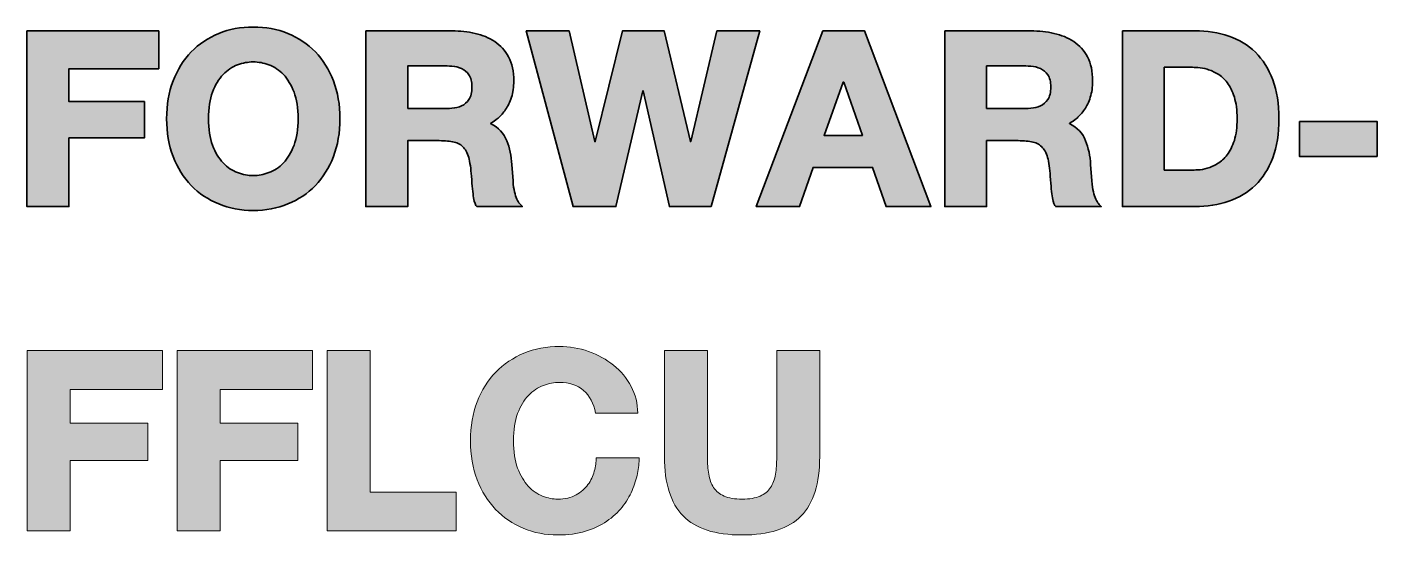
# Model space of a CAD drawing. Header units: millimetres. Extents: x 4.3 to 81, y -11.1 to -4.2.
# Drawn here: x 4.3 to 22.6, y -11.11 to -4.21 of the extents above; entities that cross this region are included whole.
import ezdxf

# ---------------------------------------------------------------- set-up
doc = ezdxf.new("R2010")
doc.units = ezdxf.units.MM
doc.header["$MEASUREMENT"] = 0
doc.layers.add('Layer 1', color=7, linetype='Continuous', lineweight=0)

# ---------------------------------------------------------------- blocks, each defined once
blk = doc.blocks.new('Block_0')
at = {"layer": 'Layer 1', "true_color": 0x231f20, "transparency": 33554687}
h = blk.add_hatch(color=250, dxfattribs=at)
h.dxf.hatch_style = 2
edge = h.paths.add_edge_path()
edge.add_spline(control_points=[(4.301, -4.266), (4.301, -4.266), (6.087, -4.266), (6.087, -4.266), (6.087, -4.266), (6.087, -4.78), (6.087, -4.78), (6.087, -4.78), (4.869, -4.78), (4.869, -4.78), (4.869, -4.78), (4.869, -5.224), (4.869, -5.224), (4.869, -5.224), (5.893, -5.224), (5.893, -5.224), (5.893, -5.224), (5.893, -5.718), (5.893, -5.718), (5.893, -5.718), (4.869, -5.718), (4.869, -5.718), (4.869, -5.718), (4.869, -6.649), (4.869, -6.649), (4.869, -6.649), (4.301, -6.649), (4.301, -6.649), (4.301, -6.649), (4.301, -4.266), (4.301, -4.266)], knot_values=[0, 0, 0, 0, 1, 1, 1, 2, 2, 2, 3, 3, 3, 4, 4, 4, 5, 5, 5, 6, 6, 6, 7, 7, 7, 8, 8, 8, 9, 9, 9, 10, 10, 10, 10], degree=3, periodic=0)
h = blk.add_hatch(color=250, dxfattribs=at)
h.dxf.hatch_style = 2
edge = h.paths.add_edge_path()
edge.add_spline(control_points=[(7.369, -6.229), (7.438, -6.229), (7.508, -6.215), (7.58, -6.189), (7.653, -6.162), (7.719, -6.118), (7.778, -6.057), (7.836, -5.996), (7.884, -5.916), (7.921, -5.818), (7.958, -5.72), (7.976, -5.6), (7.976, -5.458), (7.976, -5.315), (7.958, -5.195), (7.921, -5.097), (7.884, -4.999), (7.836, -4.92), (7.778, -4.858), (7.719, -4.797), (7.653, -4.753), (7.58, -4.727), (7.508, -4.7), (7.438, -4.687), (7.369, -4.687), (7.297, -4.687), (7.226, -4.7), (7.155, -4.727), (7.084, -4.753), (7.019, -4.797), (6.96, -4.858), (6.901, -4.92), (6.853, -4.999), (6.816, -5.097), (6.779, -5.195), (6.761, -5.315), (6.761, -5.458), (6.761, -5.6), (6.779, -5.72), (6.816, -5.818), (6.853, -5.916), (6.901, -5.996), (6.96, -6.057), (7.019, -6.118), (7.084, -6.162), (7.155, -6.189), (7.226, -6.215), (7.297, -6.229), (7.369, -6.229)], knot_values=[0, 0, 0, 0, 1, 1, 1, 2, 2, 2, 3, 3, 3, 4, 4, 4, 5, 5, 5, 6, 6, 6, 7, 7, 7, 8, 8, 8, 9, 9, 9, 10, 10, 10, 11, 11, 11, 12, 12, 12, 13, 13, 13, 14, 14, 14, 15, 15, 15, 16, 16, 16, 16], degree=3, periodic=0)
edge = h.paths.add_edge_path()
edge.add_spline(control_points=[(7.369, -4.213), (7.538, -4.213), (7.694, -4.242), (7.838, -4.301), (7.981, -4.36), (8.105, -4.443), (8.21, -4.551), (8.314, -4.659), (8.396, -4.79), (8.455, -4.944), (8.514, -5.097), (8.544, -5.268), (8.544, -5.458), (8.544, -5.647), (8.514, -5.818), (8.455, -5.972), (8.396, -6.125), (8.314, -6.256), (8.21, -6.364), (8.105, -6.472), (7.981, -6.555), (7.838, -6.614), (7.694, -6.673), (7.538, -6.703), (7.369, -6.703), (7.199, -6.703), (7.043, -6.673), (6.9, -6.614), (6.756, -6.555), (6.632, -6.472), (6.527, -6.364), (6.423, -6.256), (6.341, -6.125), (6.282, -5.972), (6.223, -5.818), (6.194, -5.647), (6.194, -5.458), (6.194, -5.268), (6.223, -5.097), (6.282, -4.944), (6.341, -4.79), (6.423, -4.659), (6.527, -4.551), (6.632, -4.443), (6.756, -4.36), (6.9, -4.301), (7.043, -4.242), (7.199, -4.213), (7.369, -4.213)], knot_values=[0, 0, 0, 0, 1, 1, 1, 2, 2, 2, 3, 3, 3, 4, 4, 4, 5, 5, 5, 6, 6, 6, 7, 7, 7, 8, 8, 8, 9, 9, 9, 10, 10, 10, 11, 11, 11, 12, 12, 12, 13, 13, 13, 14, 14, 14, 15, 15, 15, 16, 16, 16, 16], degree=3, periodic=0)
h = blk.add_hatch(color=250, dxfattribs=at)
h.dxf.hatch_style = 2
edge = h.paths.add_edge_path()
edge.add_spline(control_points=[(9.462, -5.321), (9.462, -5.321), (9.935, -5.321), (9.935, -5.321), (9.973, -5.321), (10.016, -5.319), (10.062, -5.316), (10.109, -5.312), (10.153, -5.302), (10.193, -5.284), (10.233, -5.266), (10.266, -5.237), (10.293, -5.197), (10.319, -5.157), (10.333, -5.1), (10.333, -5.027), (10.333, -4.956), (10.319, -4.901), (10.293, -4.862), (10.266, -4.823), (10.233, -4.795), (10.193, -4.777), (10.153, -4.759), (10.109, -4.748), (10.062, -4.745), (10.016, -4.742), (9.973, -4.74), (9.935, -4.74), (9.935, -4.74), (9.462, -4.74), (9.462, -4.74), (9.462, -4.74), (9.462, -5.321), (9.462, -5.321)], knot_values=[0, 0, 0, 0, 1, 1, 1, 2, 2, 2, 3, 3, 3, 4, 4, 4, 5, 5, 5, 6, 6, 6, 7, 7, 7, 8, 8, 8, 9, 9, 9, 10, 10, 10, 11, 11, 11, 11], degree=3, periodic=0)
edge = h.paths.add_edge_path()
edge.add_spline(control_points=[(8.894, -4.266), (8.894, -4.266), (10.066, -4.266), (10.066, -4.266), (10.172, -4.266), (10.276, -4.277), (10.376, -4.299), (10.476, -4.322), (10.565, -4.359), (10.643, -4.411), (10.721, -4.463), (10.783, -4.533), (10.83, -4.62), (10.877, -4.707), (10.9, -4.815), (10.9, -4.944), (10.9, -5.028), (10.89, -5.103), (10.869, -5.167), (10.847, -5.232), (10.821, -5.287), (10.79, -5.333), (10.759, -5.378), (10.725, -5.416), (10.688, -5.448), (10.651, -5.479), (10.618, -5.503), (10.586, -5.521), (10.693, -5.579), (10.766, -5.657), (10.805, -5.756), (10.844, -5.855), (10.867, -5.963), (10.873, -6.079), (10.873, -6.079), (10.89, -6.302), (10.89, -6.302), (10.895, -6.362), (10.901, -6.412), (10.91, -6.451), (10.919, -6.49), (10.93, -6.522), (10.942, -6.547), (10.954, -6.573), (10.967, -6.594), (10.98, -6.609), (10.994, -6.625), (11.006, -6.638), (11.017, -6.649), (11.017, -6.649), (10.4, -6.649), (10.4, -6.649), (10.382, -6.636), (10.367, -6.597), (10.356, -6.531), (10.345, -6.465), (10.335, -6.368), (10.326, -6.239), (10.319, -6.132), (10.307, -6.047), (10.289, -5.983), (10.272, -5.92), (10.245, -5.871), (10.209, -5.837), (10.174, -5.802), (10.127, -5.78), (10.071, -5.77), (10.014, -5.76), (9.943, -5.755), (9.859, -5.755), (9.859, -5.755), (9.462, -5.755), (9.462, -5.755), (9.462, -5.755), (9.462, -6.649), (9.462, -6.649), (9.462, -6.649), (8.894, -6.649), (8.894, -6.649), (8.894, -6.649), (8.894, -4.266), (8.894, -4.266)], knot_values=[0, 0, 0, 0, 1, 1, 1, 2, 2, 2, 3, 3, 3, 4, 4, 4, 5, 5, 5, 6, 6, 6, 7, 7, 7, 8, 8, 8, 9, 9, 9, 10, 10, 10, 11, 11, 11, 12, 12, 12, 13, 13, 13, 14, 14, 14, 15, 15, 15, 16, 16, 16, 17, 17, 17, 18, 18, 18, 19, 19, 19, 20, 20, 20, 21, 21, 21, 22, 22, 22, 23, 23, 23, 24, 24, 24, 25, 25, 25, 26, 26, 26, 27, 27, 27, 27], degree=3, periodic=0)
h = blk.add_hatch(color=250, dxfattribs=at)
h.dxf.hatch_style = 2
edge = h.paths.add_edge_path()
edge.add_spline(control_points=[(13.577, -6.649), (13.577, -6.649), (13.01, -6.649), (13.01, -6.649), (13.01, -6.649), (12.656, -5.08), (12.656, -5.08), (12.656, -5.08), (12.649, -5.08), (12.649, -5.08), (12.649, -5.08), (12.285, -6.649), (12.285, -6.649), (12.285, -6.649), (11.705, -6.649), (11.705, -6.649), (11.705, -6.649), (11.07, -4.266), (11.07, -4.266), (11.07, -4.266), (11.651, -4.266), (11.651, -4.266), (11.651, -4.266), (11.998, -5.768), (11.998, -5.768), (11.998, -5.768), (12.005, -5.768), (12.005, -5.768), (12.005, -5.768), (12.372, -4.266), (12.372, -4.266), (12.372, -4.266), (12.94, -4.266), (12.94, -4.266), (12.94, -4.266), (13.294, -5.768), (13.294, -5.768), (13.294, -5.768), (13.3, -5.768), (13.3, -5.768), (13.3, -5.768), (13.654, -4.266), (13.654, -4.266), (13.654, -4.266), (14.235, -4.266), (14.235, -4.266), (14.235, -4.266), (13.577, -6.649), (13.577, -6.649)], knot_values=[0, 0, 0, 0, 1, 1, 1, 2, 2, 2, 3, 3, 3, 4, 4, 4, 5, 5, 5, 6, 6, 6, 7, 7, 7, 8, 8, 8, 9, 9, 9, 10, 10, 10, 11, 11, 11, 12, 12, 12, 13, 13, 13, 14, 14, 14, 15, 15, 15, 16, 16, 16, 16], degree=3, periodic=0)
h = blk.add_hatch(color=250, dxfattribs=at)
h.dxf.hatch_style = 2
edge = h.paths.add_edge_path()
edge.add_spline(control_points=[(15.373, -4.96), (15.373, -4.96), (15.366, -4.96), (15.366, -4.96), (15.366, -4.96), (15.106, -5.685), (15.106, -5.685), (15.106, -5.685), (15.627, -5.685), (15.627, -5.685), (15.627, -5.685), (15.373, -4.96), (15.373, -4.96)], knot_values=[0, 0, 0, 0, 1, 1, 1, 2, 2, 2, 3, 3, 3, 4, 4, 4, 4], degree=3, periodic=0)
edge = h.paths.add_edge_path()
edge.add_spline(control_points=[(15.089, -4.266), (15.089, -4.266), (15.657, -4.266), (15.657, -4.266), (15.657, -4.266), (16.555, -6.649), (16.555, -6.649), (16.555, -6.649), (15.947, -6.649), (15.947, -6.649), (15.947, -6.649), (15.764, -6.119), (15.764, -6.119), (15.764, -6.119), (14.959, -6.119), (14.959, -6.119), (14.959, -6.119), (14.776, -6.649), (14.776, -6.649), (14.776, -6.649), (14.188, -6.649), (14.188, -6.649), (14.188, -6.649), (15.089, -4.266), (15.089, -4.266)], knot_values=[0, 0, 0, 0, 1, 1, 1, 2, 2, 2, 3, 3, 3, 4, 4, 4, 5, 5, 5, 6, 6, 6, 7, 7, 7, 8, 8, 8, 8], degree=3, periodic=0)
h = blk.add_hatch(color=250, dxfattribs=at)
h.dxf.hatch_style = 2
edge = h.paths.add_edge_path()
edge.add_spline(control_points=[(17.309, -5.321), (17.309, -5.321), (17.783, -5.321), (17.783, -5.321), (17.821, -5.321), (17.863, -5.319), (17.91, -5.316), (17.957, -5.312), (18, -5.302), (18.04, -5.284), (18.08, -5.266), (18.114, -5.237), (18.14, -5.197), (18.167, -5.157), (18.18, -5.1), (18.18, -5.027), (18.18, -4.956), (18.167, -4.901), (18.14, -4.862), (18.114, -4.823), (18.08, -4.795), (18.04, -4.777), (18, -4.759), (17.957, -4.748), (17.91, -4.745), (17.863, -4.742), (17.821, -4.74), (17.783, -4.74), (17.783, -4.74), (17.309, -4.74), (17.309, -4.74), (17.309, -4.74), (17.309, -5.321), (17.309, -5.321)], knot_values=[0, 0, 0, 0, 1, 1, 1, 2, 2, 2, 3, 3, 3, 4, 4, 4, 5, 5, 5, 6, 6, 6, 7, 7, 7, 8, 8, 8, 9, 9, 9, 10, 10, 10, 11, 11, 11, 11], degree=3, periodic=0)
edge = h.paths.add_edge_path()
edge.add_spline(control_points=[(16.742, -4.266), (16.742, -4.266), (17.913, -4.266), (17.913, -4.266), (18.02, -4.266), (18.123, -4.277), (18.224, -4.299), (18.324, -4.322), (18.413, -4.359), (18.491, -4.411), (18.569, -4.463), (18.631, -4.533), (18.678, -4.62), (18.724, -4.707), (18.748, -4.815), (18.748, -4.944), (18.748, -5.028), (18.737, -5.103), (18.716, -5.167), (18.695, -5.232), (18.669, -5.287), (18.638, -5.333), (18.606, -5.378), (18.572, -5.416), (18.536, -5.448), (18.499, -5.479), (18.465, -5.503), (18.434, -5.521), (18.541, -5.579), (18.614, -5.657), (18.653, -5.756), (18.691, -5.855), (18.714, -5.963), (18.721, -6.079), (18.721, -6.079), (18.738, -6.302), (18.738, -6.302), (18.742, -6.362), (18.749, -6.412), (18.758, -6.451), (18.767, -6.49), (18.777, -6.522), (18.789, -6.547), (18.802, -6.573), (18.815, -6.594), (18.828, -6.609), (18.841, -6.625), (18.853, -6.638), (18.865, -6.649), (18.865, -6.649), (18.247, -6.649), (18.247, -6.649), (18.229, -6.636), (18.215, -6.597), (18.204, -6.531), (18.192, -6.465), (18.182, -6.368), (18.174, -6.239), (18.167, -6.132), (18.155, -6.047), (18.137, -5.983), (18.119, -5.92), (18.092, -5.871), (18.057, -5.837), (18.021, -5.802), (17.975, -5.78), (17.918, -5.77), (17.862, -5.76), (17.791, -5.755), (17.706, -5.755), (17.706, -5.755), (17.309, -5.755), (17.309, -5.755), (17.309, -5.755), (17.309, -6.649), (17.309, -6.649), (17.309, -6.649), (16.742, -6.649), (16.742, -6.649), (16.742, -6.649), (16.742, -4.266), (16.742, -4.266)], knot_values=[0, 0, 0, 0, 1, 1, 1, 2, 2, 2, 3, 3, 3, 4, 4, 4, 5, 5, 5, 6, 6, 6, 7, 7, 7, 8, 8, 8, 9, 9, 9, 10, 10, 10, 11, 11, 11, 12, 12, 12, 13, 13, 13, 14, 14, 14, 15, 15, 15, 16, 16, 16, 17, 17, 17, 18, 18, 18, 19, 19, 19, 20, 20, 20, 21, 21, 21, 22, 22, 22, 23, 23, 23, 24, 24, 24, 25, 25, 25, 26, 26, 26, 27, 27, 27, 27], degree=3, periodic=0)
h = blk.add_hatch(color=250, dxfattribs=at)
h.dxf.hatch_style = 2
edge = h.paths.add_edge_path()
edge.add_spline(control_points=[(19.719, -6.155), (19.719, -6.155), (20.086, -6.155), (20.086, -6.155), (20.106, -6.155), (20.136, -6.154), (20.175, -6.152), (20.213, -6.15), (20.256, -6.142), (20.301, -6.129), (20.347, -6.115), (20.394, -6.095), (20.442, -6.067), (20.49, -6.039), (20.533, -5.999), (20.572, -5.948), (20.611, -5.897), (20.643, -5.831), (20.669, -5.751), (20.694, -5.671), (20.707, -5.573), (20.707, -5.458), (20.707, -5.342), (20.694, -5.244), (20.669, -5.164), (20.643, -5.084), (20.611, -5.018), (20.572, -4.967), (20.533, -4.916), (20.49, -4.876), (20.442, -4.848), (20.394, -4.821), (20.347, -4.8), (20.301, -4.787), (20.256, -4.773), (20.213, -4.766), (20.175, -4.763), (20.136, -4.761), (20.106, -4.76), (20.086, -4.76), (20.086, -4.76), (19.719, -4.76), (19.719, -4.76), (19.719, -4.76), (19.719, -6.155), (19.719, -6.155)], knot_values=[0, 0, 0, 0, 1, 1, 1, 2, 2, 2, 3, 3, 3, 4, 4, 4, 5, 5, 5, 6, 6, 6, 7, 7, 7, 8, 8, 8, 9, 9, 9, 10, 10, 10, 11, 11, 11, 12, 12, 12, 13, 13, 13, 14, 14, 14, 15, 15, 15, 15], degree=3, periodic=0)
edge = h.paths.add_edge_path()
edge.add_spline(control_points=[(19.152, -4.266), (19.152, -4.266), (20.133, -4.266), (20.133, -4.266), (20.3, -4.266), (20.453, -4.29), (20.594, -4.338), (20.734, -4.386), (20.854, -4.458), (20.954, -4.556), (21.054, -4.654), (21.133, -4.778), (21.189, -4.929), (21.246, -5.079), (21.274, -5.255), (21.274, -5.458), (21.274, -5.662), (21.246, -5.839), (21.189, -5.988), (21.133, -6.138), (21.054, -6.261), (20.954, -6.359), (20.854, -6.457), (20.734, -6.53), (20.594, -6.578), (20.453, -6.625), (20.3, -6.649), (20.133, -6.649), (20.133, -6.649), (19.152, -6.649), (19.152, -6.649), (19.152, -6.649), (19.152, -4.266), (19.152, -4.266)], knot_values=[0, 0, 0, 0, 1, 1, 1, 2, 2, 2, 3, 3, 3, 4, 4, 4, 5, 5, 5, 6, 6, 6, 7, 7, 7, 8, 8, 8, 9, 9, 9, 10, 10, 10, 11, 11, 11, 11], degree=3, periodic=0)
h = blk.add_hatch(color=250, dxfattribs=at)
h.dxf.hatch_style = 2
edge = h.paths.add_edge_path()
edge.add_spline(control_points=[(21.552, -5.494), (21.552, -5.494), (22.603, -5.494), (22.603, -5.494), (22.603, -5.494), (22.603, -5.968), (22.603, -5.968), (22.603, -5.968), (21.552, -5.968), (21.552, -5.968), (21.552, -5.968), (21.552, -5.494), (21.552, -5.494)], knot_values=[0, 0, 0, 0, 1, 1, 1, 2, 2, 2, 3, 3, 3, 4, 4, 4, 4], degree=3, periodic=0)
at = {"layer": 'Layer 1', "color": 250, "lineweight": 35, "true_color": 0x231f20}
for points, knots in [([(4.301, -4.266), (4.301, -4.266), (6.087, -4.266), (6.087, -4.266), (6.087, -4.266), (6.087, -4.78), (6.087, -4.78), (6.087, -4.78), (4.869, -4.78), (4.869, -4.78), (4.869, -4.78), (4.869, -5.224), (4.869, -5.224), (4.869, -5.224), (5.893, -5.224), (5.893, -5.224), (5.893, -5.224), (5.893, -5.718), (5.893, -5.718), (5.893, -5.718), (4.869, -5.718), (4.869, -5.718), (4.869, -5.718), (4.869, -6.649), (4.869, -6.649), (4.869, -6.649), (4.301, -6.649), (4.301, -6.649), (4.301, -6.649), (4.301, -4.266), (4.301, -4.266)], [0, 0, 0, 0, 1, 1, 1, 2, 2, 2, 3, 3, 3, 4, 4, 4, 5, 5, 5, 6, 6, 6, 7, 7, 7, 8, 8, 8, 9, 9, 9, 10, 10, 10, 10]), ([(7.369, -4.213), (7.538, -4.213), (7.694, -4.242), (7.838, -4.301), (7.981, -4.36), (8.105, -4.443), (8.21, -4.551), (8.314, -4.659), (8.396, -4.79), (8.455, -4.944), (8.514, -5.097), (8.544, -5.268), (8.544, -5.458), (8.544, -5.647), (8.514, -5.818), (8.455, -5.972), (8.396, -6.125), (8.314, -6.256), (8.21, -6.364), (8.105, -6.472), (7.981, -6.555), (7.838, -6.614), (7.694, -6.673), (7.538, -6.703), (7.369, -6.703), (7.199, -6.703), (7.043, -6.673), (6.9, -6.614), (6.756, -6.555), (6.632, -6.472), (6.527, -6.364), (6.423, -6.256), (6.341, -6.125), (6.282, -5.972), (6.223, -5.818), (6.194, -5.647), (6.194, -5.458), (6.194, -5.268), (6.223, -5.097), (6.282, -4.944), (6.341, -4.79), (6.423, -4.659), (6.527, -4.551), (6.632, -4.443), (6.756, -4.36), (6.9, -4.301), (7.043, -4.242), (7.199, -4.213), (7.369, -4.213)], [0, 0, 0, 0, 1, 1, 1, 2, 2, 2, 3, 3, 3, 4, 4, 4, 5, 5, 5, 6, 6, 6, 7, 7, 7, 8, 8, 8, 9, 9, 9, 10, 10, 10, 11, 11, 11, 12, 12, 12, 13, 13, 13, 14, 14, 14, 15, 15, 15, 16, 16, 16, 16]), ([(8.894, -4.266), (8.894, -4.266), (10.066, -4.266), (10.066, -4.266), (10.172, -4.266), (10.276, -4.277), (10.376, -4.299), (10.476, -4.322), (10.565, -4.359), (10.643, -4.411), (10.721, -4.463), (10.783, -4.533), (10.83, -4.62), (10.877, -4.707), (10.9, -4.815), (10.9, -4.944), (10.9, -5.028), (10.89, -5.103), (10.869, -5.167), (10.847, -5.232), (10.821, -5.287), (10.79, -5.333), (10.759, -5.378), (10.725, -5.416), (10.688, -5.448), (10.651, -5.479), (10.618, -5.503), (10.586, -5.521), (10.693, -5.579), (10.766, -5.657), (10.805, -5.756), (10.844, -5.855), (10.867, -5.963), (10.873, -6.079), (10.873, -6.079), (10.89, -6.302), (10.89, -6.302), (10.895, -6.362), (10.901, -6.412), (10.91, -6.451), (10.919, -6.49), (10.93, -6.522), (10.942, -6.547), (10.954, -6.573), (10.967, -6.594), (10.98, -6.609), (10.994, -6.625), (11.006, -6.638), (11.017, -6.649), (11.017, -6.649), (10.4, -6.649), (10.4, -6.649), (10.382, -6.636), (10.367, -6.597), (10.356, -6.531), (10.345, -6.465), (10.335, -6.368), (10.326, -6.239), (10.319, -6.132), (10.307, -6.047), (10.289, -5.983), (10.272, -5.92), (10.245, -5.871), (10.209, -5.837), (10.174, -5.802), (10.127, -5.78), (10.071, -5.77), (10.014, -5.76), (9.943, -5.755), (9.859, -5.755), (9.859, -5.755), (9.462, -5.755), (9.462, -5.755), (9.462, -5.755), (9.462, -6.649), (9.462, -6.649), (9.462, -6.649), (8.894, -6.649), (8.894, -6.649), (8.894, -6.649), (8.894, -4.266), (8.894, -4.266)], [0, 0, 0, 0, 1, 1, 1, 2, 2, 2, 3, 3, 3, 4, 4, 4, 5, 5, 5, 6, 6, 6, 7, 7, 7, 8, 8, 8, 9, 9, 9, 10, 10, 10, 11, 11, 11, 12, 12, 12, 13, 13, 13, 14, 14, 14, 15, 15, 15, 16, 16, 16, 17, 17, 17, 18, 18, 18, 19, 19, 19, 20, 20, 20, 21, 21, 21, 22, 22, 22, 23, 23, 23, 24, 24, 24, 25, 25, 25, 26, 26, 26, 27, 27, 27, 27]), ([(13.577, -6.649), (13.577, -6.649), (13.01, -6.649), (13.01, -6.649), (13.01, -6.649), (12.656, -5.08), (12.656, -5.08), (12.656, -5.08), (12.649, -5.08), (12.649, -5.08), (12.649, -5.08), (12.285, -6.649), (12.285, -6.649), (12.285, -6.649), (11.705, -6.649), (11.705, -6.649), (11.705, -6.649), (11.07, -4.266), (11.07, -4.266), (11.07, -4.266), (11.651, -4.266), (11.651, -4.266), (11.651, -4.266), (11.998, -5.768), (11.998, -5.768), (11.998, -5.768), (12.005, -5.768), (12.005, -5.768), (12.005, -5.768), (12.372, -4.266), (12.372, -4.266), (12.372, -4.266), (12.94, -4.266), (12.94, -4.266), (12.94, -4.266), (13.294, -5.768), (13.294, -5.768), (13.294, -5.768), (13.3, -5.768), (13.3, -5.768), (13.3, -5.768), (13.654, -4.266), (13.654, -4.266), (13.654, -4.266), (14.235, -4.266), (14.235, -4.266), (14.235, -4.266), (13.577, -6.649), (13.577, -6.649)], [0, 0, 0, 0, 1, 1, 1, 2, 2, 2, 3, 3, 3, 4, 4, 4, 5, 5, 5, 6, 6, 6, 7, 7, 7, 8, 8, 8, 9, 9, 9, 10, 10, 10, 11, 11, 11, 12, 12, 12, 13, 13, 13, 14, 14, 14, 15, 15, 15, 16, 16, 16, 16]), ([(15.089, -4.266), (15.089, -4.266), (15.657, -4.266), (15.657, -4.266), (15.657, -4.266), (16.555, -6.649), (16.555, -6.649), (16.555, -6.649), (15.947, -6.649), (15.947, -6.649), (15.947, -6.649), (15.764, -6.119), (15.764, -6.119), (15.764, -6.119), (14.959, -6.119), (14.959, -6.119), (14.959, -6.119), (14.776, -6.649), (14.776, -6.649), (14.776, -6.649), (14.188, -6.649), (14.188, -6.649), (14.188, -6.649), (15.089, -4.266), (15.089, -4.266)], [0, 0, 0, 0, 1, 1, 1, 2, 2, 2, 3, 3, 3, 4, 4, 4, 5, 5, 5, 6, 6, 6, 7, 7, 7, 8, 8, 8, 8]), ([(16.742, -4.266), (16.742, -4.266), (17.913, -4.266), (17.913, -4.266), (18.02, -4.266), (18.123, -4.277), (18.224, -4.299), (18.324, -4.322), (18.413, -4.359), (18.491, -4.411), (18.569, -4.463), (18.631, -4.533), (18.678, -4.62), (18.724, -4.707), (18.748, -4.815), (18.748, -4.944), (18.748, -5.028), (18.737, -5.103), (18.716, -5.167), (18.695, -5.232), (18.669, -5.287), (18.638, -5.333), (18.606, -5.378), (18.572, -5.416), (18.536, -5.448), (18.499, -5.479), (18.465, -5.503), (18.434, -5.521), (18.541, -5.579), (18.614, -5.657), (18.653, -5.756), (18.691, -5.855), (18.714, -5.963), (18.721, -6.079), (18.721, -6.079), (18.738, -6.302), (18.738, -6.302), (18.742, -6.362), (18.749, -6.412), (18.758, -6.451), (18.767, -6.49), (18.777, -6.522), (18.789, -6.547), (18.802, -6.573), (18.815, -6.594), (18.828, -6.609), (18.841, -6.625), (18.853, -6.638), (18.865, -6.649), (18.865, -6.649), (18.247, -6.649), (18.247, -6.649), (18.229, -6.636), (18.215, -6.597), (18.204, -6.531), (18.192, -6.465), (18.182, -6.368), (18.174, -6.239), (18.167, -6.132), (18.155, -6.047), (18.137, -5.983), (18.119, -5.92), (18.092, -5.871), (18.057, -5.837), (18.021, -5.802), (17.975, -5.78), (17.918, -5.77), (17.862, -5.76), (17.791, -5.755), (17.706, -5.755), (17.706, -5.755), (17.309, -5.755), (17.309, -5.755), (17.309, -5.755), (17.309, -6.649), (17.309, -6.649), (17.309, -6.649), (16.742, -6.649), (16.742, -6.649), (16.742, -6.649), (16.742, -4.266), (16.742, -4.266)], [0, 0, 0, 0, 1, 1, 1, 2, 2, 2, 3, 3, 3, 4, 4, 4, 5, 5, 5, 6, 6, 6, 7, 7, 7, 8, 8, 8, 9, 9, 9, 10, 10, 10, 11, 11, 11, 12, 12, 12, 13, 13, 13, 14, 14, 14, 15, 15, 15, 16, 16, 16, 17, 17, 17, 18, 18, 18, 19, 19, 19, 20, 20, 20, 21, 21, 21, 22, 22, 22, 23, 23, 23, 24, 24, 24, 25, 25, 25, 26, 26, 26, 27, 27, 27, 27]), ([(19.152, -4.266), (19.152, -4.266), (20.133, -4.266), (20.133, -4.266), (20.3, -4.266), (20.453, -4.29), (20.594, -4.338), (20.734, -4.386), (20.854, -4.458), (20.954, -4.556), (21.054, -4.654), (21.133, -4.778), (21.189, -4.929), (21.246, -5.079), (21.274, -5.255), (21.274, -5.458), (21.274, -5.662), (21.246, -5.839), (21.189, -5.988), (21.133, -6.138), (21.054, -6.261), (20.954, -6.359), (20.854, -6.457), (20.734, -6.53), (20.594, -6.578), (20.453, -6.625), (20.3, -6.649), (20.133, -6.649), (20.133, -6.649), (19.152, -6.649), (19.152, -6.649), (19.152, -6.649), (19.152, -4.266), (19.152, -4.266)], [0, 0, 0, 0, 1, 1, 1, 2, 2, 2, 3, 3, 3, 4, 4, 4, 5, 5, 5, 6, 6, 6, 7, 7, 7, 8, 8, 8, 9, 9, 9, 10, 10, 10, 11, 11, 11, 11]), ([(7.369, -6.229), (7.438, -6.229), (7.508, -6.215), (7.58, -6.189), (7.653, -6.162), (7.719, -6.118), (7.778, -6.057), (7.836, -5.996), (7.884, -5.916), (7.921, -5.818), (7.958, -5.72), (7.976, -5.6), (7.976, -5.458), (7.976, -5.315), (7.958, -5.195), (7.921, -5.097), (7.884, -4.999), (7.836, -4.92), (7.778, -4.858), (7.719, -4.797), (7.653, -4.753), (7.58, -4.727), (7.508, -4.7), (7.438, -4.687), (7.369, -4.687), (7.297, -4.687), (7.226, -4.7), (7.155, -4.727), (7.084, -4.753), (7.019, -4.797), (6.96, -4.858), (6.901, -4.92), (6.853, -4.999), (6.816, -5.097), (6.779, -5.195), (6.761, -5.315), (6.761, -5.458), (6.761, -5.6), (6.779, -5.72), (6.816, -5.818), (6.853, -5.916), (6.901, -5.996), (6.96, -6.057), (7.019, -6.118), (7.084, -6.162), (7.155, -6.189), (7.226, -6.215), (7.297, -6.229), (7.369, -6.229)], [0, 0, 0, 0, 1, 1, 1, 2, 2, 2, 3, 3, 3, 4, 4, 4, 5, 5, 5, 6, 6, 6, 7, 7, 7, 8, 8, 8, 9, 9, 9, 10, 10, 10, 11, 11, 11, 12, 12, 12, 13, 13, 13, 14, 14, 14, 15, 15, 15, 16, 16, 16, 16]), ([(9.462, -5.321), (9.462, -5.321), (9.935, -5.321), (9.935, -5.321), (9.973, -5.321), (10.016, -5.319), (10.062, -5.316), (10.109, -5.312), (10.153, -5.302), (10.193, -5.284), (10.233, -5.266), (10.266, -5.237), (10.293, -5.197), (10.319, -5.157), (10.333, -5.1), (10.333, -5.027), (10.333, -4.956), (10.319, -4.901), (10.293, -4.862), (10.266, -4.823), (10.233, -4.795), (10.193, -4.777), (10.153, -4.759), (10.109, -4.748), (10.062, -4.745), (10.016, -4.742), (9.973, -4.74), (9.935, -4.74), (9.935, -4.74), (9.462, -4.74), (9.462, -4.74), (9.462, -4.74), (9.462, -5.321), (9.462, -5.321)], [0, 0, 0, 0, 1, 1, 1, 2, 2, 2, 3, 3, 3, 4, 4, 4, 5, 5, 5, 6, 6, 6, 7, 7, 7, 8, 8, 8, 9, 9, 9, 10, 10, 10, 11, 11, 11, 11]), ([(17.309, -5.321), (17.309, -5.321), (17.783, -5.321), (17.783, -5.321), (17.821, -5.321), (17.863, -5.319), (17.91, -5.316), (17.957, -5.312), (18, -5.302), (18.04, -5.284), (18.08, -5.266), (18.114, -5.237), (18.14, -5.197), (18.167, -5.157), (18.18, -5.1), (18.18, -5.027), (18.18, -4.956), (18.167, -4.901), (18.14, -4.862), (18.114, -4.823), (18.08, -4.795), (18.04, -4.777), (18, -4.759), (17.957, -4.748), (17.91, -4.745), (17.863, -4.742), (17.821, -4.74), (17.783, -4.74), (17.783, -4.74), (17.309, -4.74), (17.309, -4.74), (17.309, -4.74), (17.309, -5.321), (17.309, -5.321)], [0, 0, 0, 0, 1, 1, 1, 2, 2, 2, 3, 3, 3, 4, 4, 4, 5, 5, 5, 6, 6, 6, 7, 7, 7, 8, 8, 8, 9, 9, 9, 10, 10, 10, 11, 11, 11, 11]), ([(19.719, -6.155), (19.719, -6.155), (20.086, -6.155), (20.086, -6.155), (20.106, -6.155), (20.136, -6.154), (20.175, -6.152), (20.213, -6.15), (20.256, -6.142), (20.301, -6.129), (20.347, -6.115), (20.394, -6.095), (20.442, -6.067), (20.49, -6.039), (20.533, -5.999), (20.572, -5.948), (20.611, -5.897), (20.643, -5.831), (20.669, -5.751), (20.694, -5.671), (20.707, -5.573), (20.707, -5.458), (20.707, -5.342), (20.694, -5.244), (20.669, -5.164), (20.643, -5.084), (20.611, -5.018), (20.572, -4.967), (20.533, -4.916), (20.49, -4.876), (20.442, -4.848), (20.394, -4.821), (20.347, -4.8), (20.301, -4.787), (20.256, -4.773), (20.213, -4.766), (20.175, -4.763), (20.136, -4.761), (20.106, -4.76), (20.086, -4.76), (20.086, -4.76), (19.719, -4.76), (19.719, -4.76), (19.719, -4.76), (19.719, -6.155), (19.719, -6.155)], [0, 0, 0, 0, 1, 1, 1, 2, 2, 2, 3, 3, 3, 4, 4, 4, 5, 5, 5, 6, 6, 6, 7, 7, 7, 8, 8, 8, 9, 9, 9, 10, 10, 10, 11, 11, 11, 12, 12, 12, 13, 13, 13, 14, 14, 14, 15, 15, 15, 15]), ([(15.373, -4.96), (15.373, -4.96), (15.366, -4.96), (15.366, -4.96), (15.366, -4.96), (15.106, -5.685), (15.106, -5.685), (15.106, -5.685), (15.627, -5.685), (15.627, -5.685), (15.627, -5.685), (15.373, -4.96), (15.373, -4.96)], [0, 0, 0, 0, 1, 1, 1, 2, 2, 2, 3, 3, 3, 4, 4, 4, 4]), ([(21.552, -5.494), (21.552, -5.494), (22.603, -5.494), (22.603, -5.494), (22.603, -5.494), (22.603, -5.968), (22.603, -5.968), (22.603, -5.968), (21.552, -5.968), (21.552, -5.968), (21.552, -5.968), (21.552, -5.494), (21.552, -5.494)], [0, 0, 0, 0, 1, 1, 1, 2, 2, 2, 3, 3, 3, 4, 4, 4, 4])]:
    blk.add_open_spline(points, degree=3, knots=knots, dxfattribs=at)
blk = doc.blocks.new('Block_1')
at = {"layer": 'Layer 1', "true_color": 0x231f20, "transparency": 33554687}
h = blk.add_hatch(color=250, dxfattribs=at)
h.dxf.hatch_style = 2
edge = h.paths.add_edge_path()
edge.add_spline(control_points=[(12.6, -10.061), (12.6, -10.125), (12.592, -10.195), (12.577, -10.271), (12.563, -10.348), (12.538, -10.425), (12.504, -10.503), (12.47, -10.581), (12.425, -10.655), (12.369, -10.727), (12.312, -10.799), (12.243, -10.863), (12.161, -10.919), (12.079, -10.976), (11.983, -11.02), (11.873, -11.055), (11.763, -11.089), (11.638, -11.106), (11.496, -11.106), (11.329, -11.106), (11.173, -11.076), (11.029, -11.015), (10.885, -10.955), (10.76, -10.869), (10.654, -10.758), (10.548, -10.647), (10.465, -10.513), (10.404, -10.356), (10.344, -10.198), (10.313, -10.022), (10.313, -9.827), (10.313, -9.633), (10.344, -9.457), (10.404, -9.299), (10.465, -9.142), (10.548, -9.007), (10.656, -8.897), (10.763, -8.786), (10.891, -8.7), (11.038, -8.639), (11.186, -8.579), (11.346, -8.549), (11.52, -8.549), (11.655, -8.549), (11.786, -8.571), (11.914, -8.615), (12.042, -8.66), (12.156, -8.722), (12.254, -8.802), (12.352, -8.882), (12.431, -8.978), (12.49, -9.089), (12.55, -9.2), (12.58, -9.321), (12.58, -9.454), (12.58, -9.454), (12.01, -9.454), (12.01, -9.454), (11.985, -9.319), (11.93, -9.216), (11.846, -9.144), (11.761, -9.072), (11.653, -9.036), (11.52, -9.036), (11.447, -9.036), (11.374, -9.049), (11.301, -9.077), (11.228, -9.104), (11.161, -9.149), (11.1, -9.212), (11.039, -9.275), (10.99, -9.357), (10.952, -9.457), (10.915, -9.558), (10.896, -9.681), (10.896, -9.827), (10.896, -9.974), (10.915, -10.097), (10.952, -10.198), (10.99, -10.298), (11.038, -10.38), (11.096, -10.443), (11.155, -10.506), (11.219, -10.551), (11.29, -10.578), (11.361, -10.606), (11.43, -10.619), (11.496, -10.619), (11.594, -10.619), (11.677, -10.601), (11.744, -10.563), (11.812, -10.525), (11.866, -10.478), (11.906, -10.422), (11.946, -10.366), (11.974, -10.306), (11.991, -10.241), (12.009, -10.175), (12.017, -10.115), (12.017, -10.061), (12.017, -10.061), (12.6, -10.061), (12.6, -10.061)], knot_values=[0, 0, 0, 0, 1, 1, 1, 2, 2, 2, 3, 3, 3, 4, 4, 4, 5, 5, 5, 6, 6, 6, 7, 7, 7, 8, 8, 8, 9, 9, 9, 10, 10, 10, 11, 11, 11, 12, 12, 12, 13, 13, 13, 14, 14, 14, 15, 15, 15, 16, 16, 16, 17, 17, 17, 18, 18, 18, 19, 19, 19, 20, 20, 20, 21, 21, 21, 22, 22, 22, 23, 23, 23, 24, 24, 24, 25, 25, 25, 26, 26, 26, 27, 27, 27, 28, 28, 28, 29, 29, 29, 30, 30, 30, 31, 31, 31, 32, 32, 32, 33, 33, 33, 34, 34, 34, 34], degree=3, periodic=0)
h = blk.add_hatch(color=250, dxfattribs=at)
h.dxf.hatch_style = 2
edge = h.paths.add_edge_path()
edge.add_spline(control_points=[(4.303, -8.603), (4.303, -8.603), (6.137, -8.603), (6.137, -8.603), (6.137, -8.603), (6.137, -9.132), (6.137, -9.132), (6.137, -9.132), (4.886, -9.132), (4.886, -9.132), (4.886, -9.132), (4.886, -9.587), (4.886, -9.587), (4.886, -9.587), (5.939, -9.587), (5.939, -9.587), (5.939, -9.587), (5.939, -10.095), (5.939, -10.095), (5.939, -10.095), (4.886, -10.095), (4.886, -10.095), (4.886, -10.095), (4.886, -11.051), (4.886, -11.051), (4.886, -11.051), (4.303, -11.051), (4.303, -11.051), (4.303, -11.051), (4.303, -8.603), (4.303, -8.603)], knot_values=[0, 0, 0, 0, 1, 1, 1, 2, 2, 2, 3, 3, 3, 4, 4, 4, 5, 5, 5, 6, 6, 6, 7, 7, 7, 8, 8, 8, 9, 9, 9, 10, 10, 10, 10], degree=3, periodic=0)
h = blk.add_hatch(color=250, dxfattribs=at)
h.dxf.hatch_style = 2
edge = h.paths.add_edge_path()
edge.add_spline(control_points=[(6.336, -8.603), (6.336, -8.603), (8.17, -8.603), (8.17, -8.603), (8.17, -8.603), (8.17, -9.132), (8.17, -9.132), (8.17, -9.132), (6.919, -9.132), (6.919, -9.132), (6.919, -9.132), (6.919, -9.587), (6.919, -9.587), (6.919, -9.587), (7.971, -9.587), (7.971, -9.587), (7.971, -9.587), (7.971, -10.095), (7.971, -10.095), (7.971, -10.095), (6.919, -10.095), (6.919, -10.095), (6.919, -10.095), (6.919, -11.051), (6.919, -11.051), (6.919, -11.051), (6.336, -11.051), (6.336, -11.051), (6.336, -11.051), (6.336, -8.603), (6.336, -8.603)], knot_values=[0, 0, 0, 0, 1, 1, 1, 2, 2, 2, 3, 3, 3, 4, 4, 4, 5, 5, 5, 6, 6, 6, 7, 7, 7, 8, 8, 8, 9, 9, 9, 10, 10, 10, 10], degree=3, periodic=0)
h = blk.add_hatch(color=250, dxfattribs=at)
h.dxf.hatch_style = 2
edge = h.paths.add_edge_path()
edge.add_spline(control_points=[(8.369, -8.603), (8.369, -8.603), (8.952, -8.603), (8.952, -8.603), (8.952, -8.603), (8.952, -10.524), (8.952, -10.524), (8.952, -10.524), (10.118, -10.524), (10.118, -10.524), (10.118, -10.524), (10.118, -11.051), (10.118, -11.051), (10.118, -11.051), (8.369, -11.051), (8.369, -11.051), (8.369, -11.051), (8.369, -8.603), (8.369, -8.603)], knot_values=[0, 0, 0, 0, 1, 1, 1, 2, 2, 2, 3, 3, 3, 4, 4, 4, 5, 5, 5, 6, 6, 6, 6], degree=3, periodic=0)
h = blk.add_hatch(color=250, dxfattribs=at)
h.dxf.hatch_style = 2
edge = h.paths.add_edge_path()
edge.add_spline(control_points=[(12.943, -8.603), (12.943, -8.603), (13.526, -8.603), (13.526, -8.603), (13.526, -8.603), (13.526, -10.05), (13.526, -10.05), (13.526, -10.135), (13.532, -10.212), (13.543, -10.282), (13.555, -10.351), (13.577, -10.411), (13.61, -10.462), (13.643, -10.512), (13.69, -10.551), (13.752, -10.578), (13.814, -10.606), (13.895, -10.619), (13.995, -10.619), (14.096, -10.619), (14.177, -10.606), (14.239, -10.578), (14.301, -10.551), (14.348, -10.512), (14.381, -10.462), (14.414, -10.411), (14.437, -10.351), (14.448, -10.282), (14.46, -10.212), (14.465, -10.135), (14.465, -10.05), (14.465, -10.05), (14.465, -8.603), (14.465, -8.603), (14.465, -8.603), (15.048, -8.603), (15.048, -8.603), (15.048, -8.603), (15.048, -10.043), (15.048, -10.043), (15.048, -10.407), (14.964, -10.675), (14.796, -10.847), (14.628, -11.02), (14.361, -11.106), (13.995, -11.106), (13.63, -11.106), (13.363, -11.02), (13.195, -10.847), (13.027, -10.675), (12.943, -10.407), (12.943, -10.043), (12.943, -10.043), (12.943, -8.603), (12.943, -8.603)], knot_values=[0, 0, 0, 0, 1, 1, 1, 2, 2, 2, 3, 3, 3, 4, 4, 4, 5, 5, 5, 6, 6, 6, 7, 7, 7, 8, 8, 8, 9, 9, 9, 10, 10, 10, 11, 11, 11, 12, 12, 12, 13, 13, 13, 14, 14, 14, 15, 15, 15, 16, 16, 16, 17, 17, 17, 18, 18, 18, 18], degree=3, periodic=0)
at = {"layer": 'Layer 1'}
for points, knots in [([(12.6, -10.061), (12.6, -10.125), (12.592, -10.195), (12.577, -10.271), (12.563, -10.348), (12.538, -10.425), (12.504, -10.503), (12.47, -10.581), (12.425, -10.655), (12.369, -10.727), (12.312, -10.799), (12.243, -10.863), (12.161, -10.919), (12.079, -10.976), (11.983, -11.02), (11.873, -11.055), (11.763, -11.089), (11.638, -11.106), (11.496, -11.106), (11.329, -11.106), (11.173, -11.076), (11.029, -11.015), (10.885, -10.955), (10.76, -10.869), (10.654, -10.758), (10.548, -10.647), (10.465, -10.513), (10.404, -10.356), (10.344, -10.198), (10.313, -10.022), (10.313, -9.827), (10.313, -9.633), (10.344, -9.457), (10.404, -9.299), (10.465, -9.142), (10.548, -9.007), (10.656, -8.897), (10.763, -8.786), (10.891, -8.7), (11.038, -8.639), (11.186, -8.579), (11.346, -8.549), (11.52, -8.549), (11.655, -8.549), (11.786, -8.571), (11.914, -8.615), (12.042, -8.66), (12.156, -8.722), (12.254, -8.802), (12.352, -8.882), (12.431, -8.978), (12.49, -9.089), (12.55, -9.2), (12.58, -9.321), (12.58, -9.454), (12.58, -9.454), (12.01, -9.454), (12.01, -9.454), (11.985, -9.319), (11.93, -9.216), (11.846, -9.144), (11.761, -9.072), (11.653, -9.036), (11.52, -9.036), (11.447, -9.036), (11.374, -9.049), (11.301, -9.077), (11.228, -9.104), (11.161, -9.149), (11.1, -9.212), (11.039, -9.275), (10.99, -9.357), (10.952, -9.457), (10.915, -9.558), (10.896, -9.681), (10.896, -9.827), (10.896, -9.974), (10.915, -10.097), (10.952, -10.198), (10.99, -10.298), (11.038, -10.38), (11.096, -10.443), (11.155, -10.506), (11.219, -10.551), (11.29, -10.578), (11.361, -10.606), (11.43, -10.619), (11.496, -10.619), (11.594, -10.619), (11.677, -10.601), (11.744, -10.563), (11.812, -10.525), (11.866, -10.478), (11.906, -10.422), (11.946, -10.366), (11.974, -10.306), (11.991, -10.241), (12.009, -10.175), (12.017, -10.115), (12.017, -10.061), (12.017, -10.061), (12.6, -10.061), (12.6, -10.061)], [0, 0, 0, 0, 1, 1, 1, 2, 2, 2, 3, 3, 3, 4, 4, 4, 5, 5, 5, 6, 6, 6, 7, 7, 7, 8, 8, 8, 9, 9, 9, 10, 10, 10, 11, 11, 11, 12, 12, 12, 13, 13, 13, 14, 14, 14, 15, 15, 15, 16, 16, 16, 17, 17, 17, 18, 18, 18, 19, 19, 19, 20, 20, 20, 21, 21, 21, 22, 22, 22, 23, 23, 23, 24, 24, 24, 25, 25, 25, 26, 26, 26, 27, 27, 27, 28, 28, 28, 29, 29, 29, 30, 30, 30, 31, 31, 31, 32, 32, 32, 33, 33, 33, 34, 34, 34, 34]), ([(4.303, -8.603), (4.303, -8.603), (6.137, -8.603), (6.137, -8.603), (6.137, -8.603), (6.137, -9.132), (6.137, -9.132), (6.137, -9.132), (4.886, -9.132), (4.886, -9.132), (4.886, -9.132), (4.886, -9.587), (4.886, -9.587), (4.886, -9.587), (5.939, -9.587), (5.939, -9.587), (5.939, -9.587), (5.939, -10.095), (5.939, -10.095), (5.939, -10.095), (4.886, -10.095), (4.886, -10.095), (4.886, -10.095), (4.886, -11.051), (4.886, -11.051), (4.886, -11.051), (4.303, -11.051), (4.303, -11.051), (4.303, -11.051), (4.303, -8.603), (4.303, -8.603)], [0, 0, 0, 0, 1, 1, 1, 2, 2, 2, 3, 3, 3, 4, 4, 4, 5, 5, 5, 6, 6, 6, 7, 7, 7, 8, 8, 8, 9, 9, 9, 10, 10, 10, 10]), ([(6.336, -8.603), (6.336, -8.603), (8.17, -8.603), (8.17, -8.603), (8.17, -8.603), (8.17, -9.132), (8.17, -9.132), (8.17, -9.132), (6.919, -9.132), (6.919, -9.132), (6.919, -9.132), (6.919, -9.587), (6.919, -9.587), (6.919, -9.587), (7.971, -9.587), (7.971, -9.587), (7.971, -9.587), (7.971, -10.095), (7.971, -10.095), (7.971, -10.095), (6.919, -10.095), (6.919, -10.095), (6.919, -10.095), (6.919, -11.051), (6.919, -11.051), (6.919, -11.051), (6.336, -11.051), (6.336, -11.051), (6.336, -11.051), (6.336, -8.603), (6.336, -8.603)], [0, 0, 0, 0, 1, 1, 1, 2, 2, 2, 3, 3, 3, 4, 4, 4, 5, 5, 5, 6, 6, 6, 7, 7, 7, 8, 8, 8, 9, 9, 9, 10, 10, 10, 10]), ([(8.369, -8.603), (8.369, -8.603), (8.952, -8.603), (8.952, -8.603), (8.952, -8.603), (8.952, -10.524), (8.952, -10.524), (8.952, -10.524), (10.118, -10.524), (10.118, -10.524), (10.118, -10.524), (10.118, -11.051), (10.118, -11.051), (10.118, -11.051), (8.369, -11.051), (8.369, -11.051), (8.369, -11.051), (8.369, -8.603), (8.369, -8.603)], [0, 0, 0, 0, 1, 1, 1, 2, 2, 2, 3, 3, 3, 4, 4, 4, 5, 5, 5, 6, 6, 6, 6]), ([(12.943, -8.603), (12.943, -8.603), (13.526, -8.603), (13.526, -8.603), (13.526, -8.603), (13.526, -10.05), (13.526, -10.05), (13.526, -10.135), (13.532, -10.212), (13.543, -10.282), (13.555, -10.351), (13.577, -10.411), (13.61, -10.462), (13.643, -10.512), (13.69, -10.551), (13.752, -10.578), (13.814, -10.606), (13.895, -10.619), (13.995, -10.619), (14.096, -10.619), (14.177, -10.606), (14.239, -10.578), (14.301, -10.551), (14.348, -10.512), (14.381, -10.462), (14.414, -10.411), (14.437, -10.351), (14.448, -10.282), (14.46, -10.212), (14.465, -10.135), (14.465, -10.05), (14.465, -10.05), (14.465, -8.603), (14.465, -8.603), (14.465, -8.603), (15.048, -8.603), (15.048, -8.603), (15.048, -8.603), (15.048, -10.043), (15.048, -10.043), (15.048, -10.407), (14.964, -10.675), (14.796, -10.847), (14.628, -11.02), (14.361, -11.106), (13.995, -11.106), (13.63, -11.106), (13.363, -11.02), (13.195, -10.847), (13.027, -10.675), (12.943, -10.407), (12.943, -10.043), (12.943, -10.043), (12.943, -8.603), (12.943, -8.603)], [0, 0, 0, 0, 1, 1, 1, 2, 2, 2, 3, 3, 3, 4, 4, 4, 5, 5, 5, 6, 6, 6, 7, 7, 7, 8, 8, 8, 9, 9, 9, 10, 10, 10, 11, 11, 11, 12, 12, 12, 13, 13, 13, 14, 14, 14, 15, 15, 15, 16, 16, 16, 17, 17, 17, 18, 18, 18, 18])]:
    blk.add_open_spline(points, degree=3, knots=knots, dxfattribs=at)

msp = doc.modelspace()

# ---------------------------------------------------------------- block references
at = {"layer": 'Layer 1'}
for name in ['Block_0', 'Block_1']:
    msp.add_blockref(name, (0, 0), dxfattribs=at)

doc.saveas('drawing.dxf')
